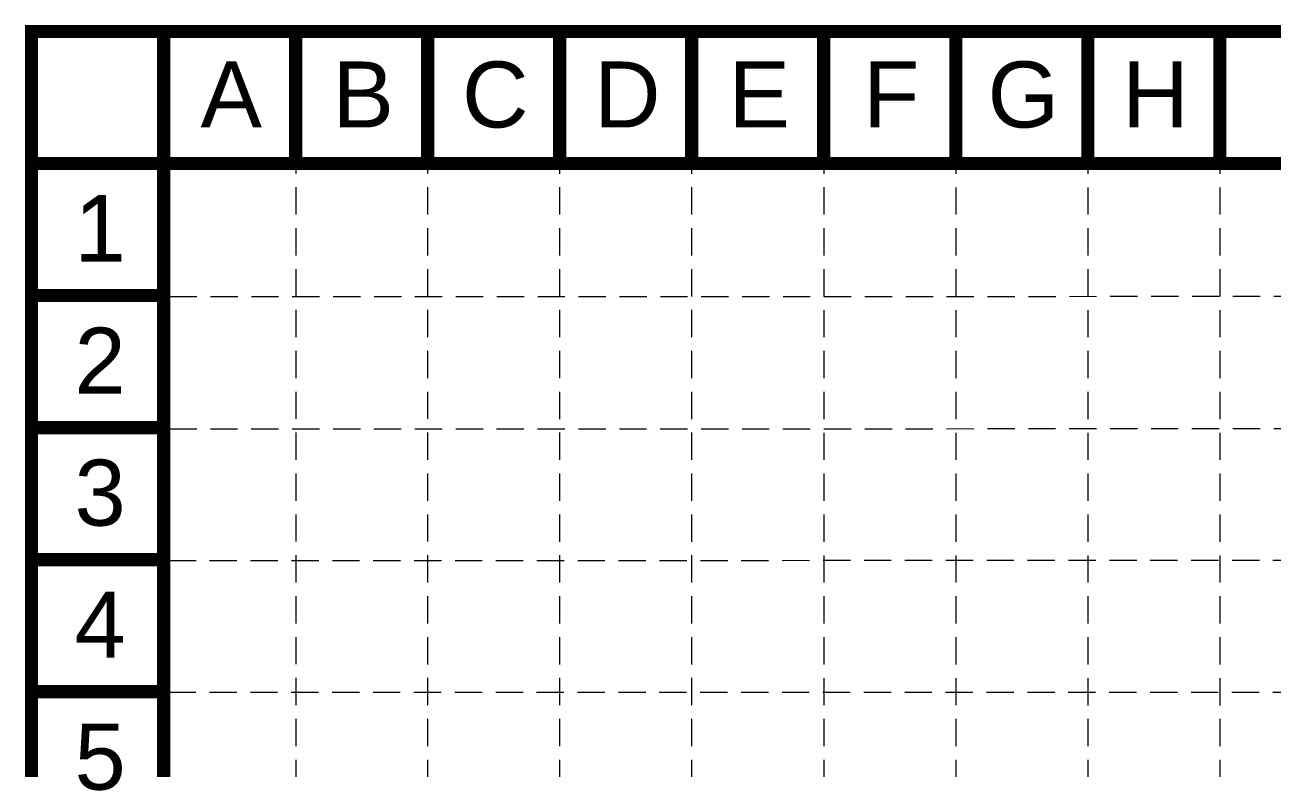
# Model space of a CAD drawing. Header units: feet. Extents: x 4586 to 6528, y 2127 to 5231.
# Drawn here: x 4585.7 to 5043.1, y 4958.7 to 5231.3 of the extents above; entities that cross this region are included whole.
import ezdxf
from ezdxf.enums import TextEntityAlignment as Align

# ---------------------------------------------------------------- set-up
doc = ezdxf.new("R2010")
doc.units = ezdxf.units.FT
doc.header["$LTSCALE"] = 80
doc.header["$MEASUREMENT"] = 0
doc.linetypes.add('HIDDEN', pattern=[0.375, 0.25, -0.125])
doc.layers.add('BASE', color=7, linetype='CONTINUOUS')
doc.layers.add('GRID', color=254, linetype='HIDDEN')
doc.styles.get("Standard").update_dxf_attribs({"font": 'ARIAL.TTF', "height": 6.4})

msp = doc.modelspace()

# ---------------------------------------------------------------- linework, layer by layer
at = {"layer": 'BASE', "color": 9}
msp.add_line((4636.51, 5180.48), (6476.69, 5180.48), dxfattribs=at)
at = {"layer": 'BASE', "const_width": 4.84}
for points in [[(4636.51, 5228.91), (4588.08, 5228.91)], [(4636.51, 5228.91), (4636.51, 5180.48)], [(4684.93, 5228.91), (4684.93, 5180.48)], [(4733.36, 5228.91), (4733.36, 5180.48)], [(4781.78, 5228.91), (4781.78, 5180.48)], [(4830.21, 5228.91), (4830.21, 5180.48)], [(4878.63, 5228.91), (4878.63, 5180.48)], [(4927.06, 5228.91), (4927.06, 5180.48)], [(4975.49, 5228.91), (4975.49, 5180.48)], [(5023.91, 5228.91), (5023.91, 5180.48)], [(4636.51, 5180.48), (4588.08, 5180.48)], [(4636.51, 5132.06), (4588.08, 5132.06)], [(4636.51, 5083.63), (4588.08, 5083.63)], [(4636.51, 5035.21), (4588.08, 5035.21)], [(4636.51, 4986.78), (4588.08, 4986.78)]]:
    msp.add_lwpolyline(points, dxfattribs=at)
for points in [[(6525.11, 2129.65), (6525.11, 5228.91), (4588.08, 5228.91), (4588.08, 2129.65)], [(6476.69, 2178.08), (6476.69, 5180.48), (4636.51, 5180.48), (4636.51, 2178.08)]]:
    msp.add_lwpolyline(points, close=True, dxfattribs=at)
at = {"layer": 'GRID', "color": 252, "linetype": 'HIDDEN', "lineweight": 0, "ltscale": 0.5}
for p, q in [((4685.37, 2371.79), (4685.11, 5178.66)), ((4734, 2371.78), (4733.4, 5178.64)), ((4782.29, 2371.77), (4781.84, 5178.51)), ((4830.97, 2371.77), (4830.2, 5178.44)), ((4878.95, 2371.76), (4878.75, 5178.81)), ((4927.08, 2371.75), (4927.23, 5178.72)), ((4975.87, 2371.74), (4975.61, 5178.55)), ((5024.47, 2371.74), (5023.98, 5178.59)), ((4638.71, 5131.73), (6475.89, 5131.97)), ((4638.67, 5083.17), (6475.89, 5083.55)), ((4638.4, 5034.89), (6476.69, 5035.21)), ((4638.33, 4986.51), (6476.69, 4986.78))]:
    msp.add_line(p, q, dxfattribs=at)

# ---------------------------------------------------------------- texts
at = {"layer": 'BASE'}
for s, p in [('A', (4661.31, 5205.82)), ('B', (4709.73, 5205.82)), ('C', (4758.16, 5205.82)), ('D', (4806.58, 5205.82)), ('E', (4855.01, 5205.82)), ('F', (4903.43, 5205.82)), ('G', (4951.86, 5205.82)), ('H', (5000.29, 5205.82)), ('1', (4613.18, 5156.82)), ('1', (4613.24, 5156.61)), ('2', (4613.24, 5108.18)), ('3', (4613.24, 5059.76)), ('4', (4613.24, 5011.33)), ('5', (4613.24, 4962.91))]:
    msp.add_text(s, height=24.21, dxfattribs=at).set_placement(p, align=Align.MIDDLE_CENTER)

doc.saveas('drawing.dxf')
